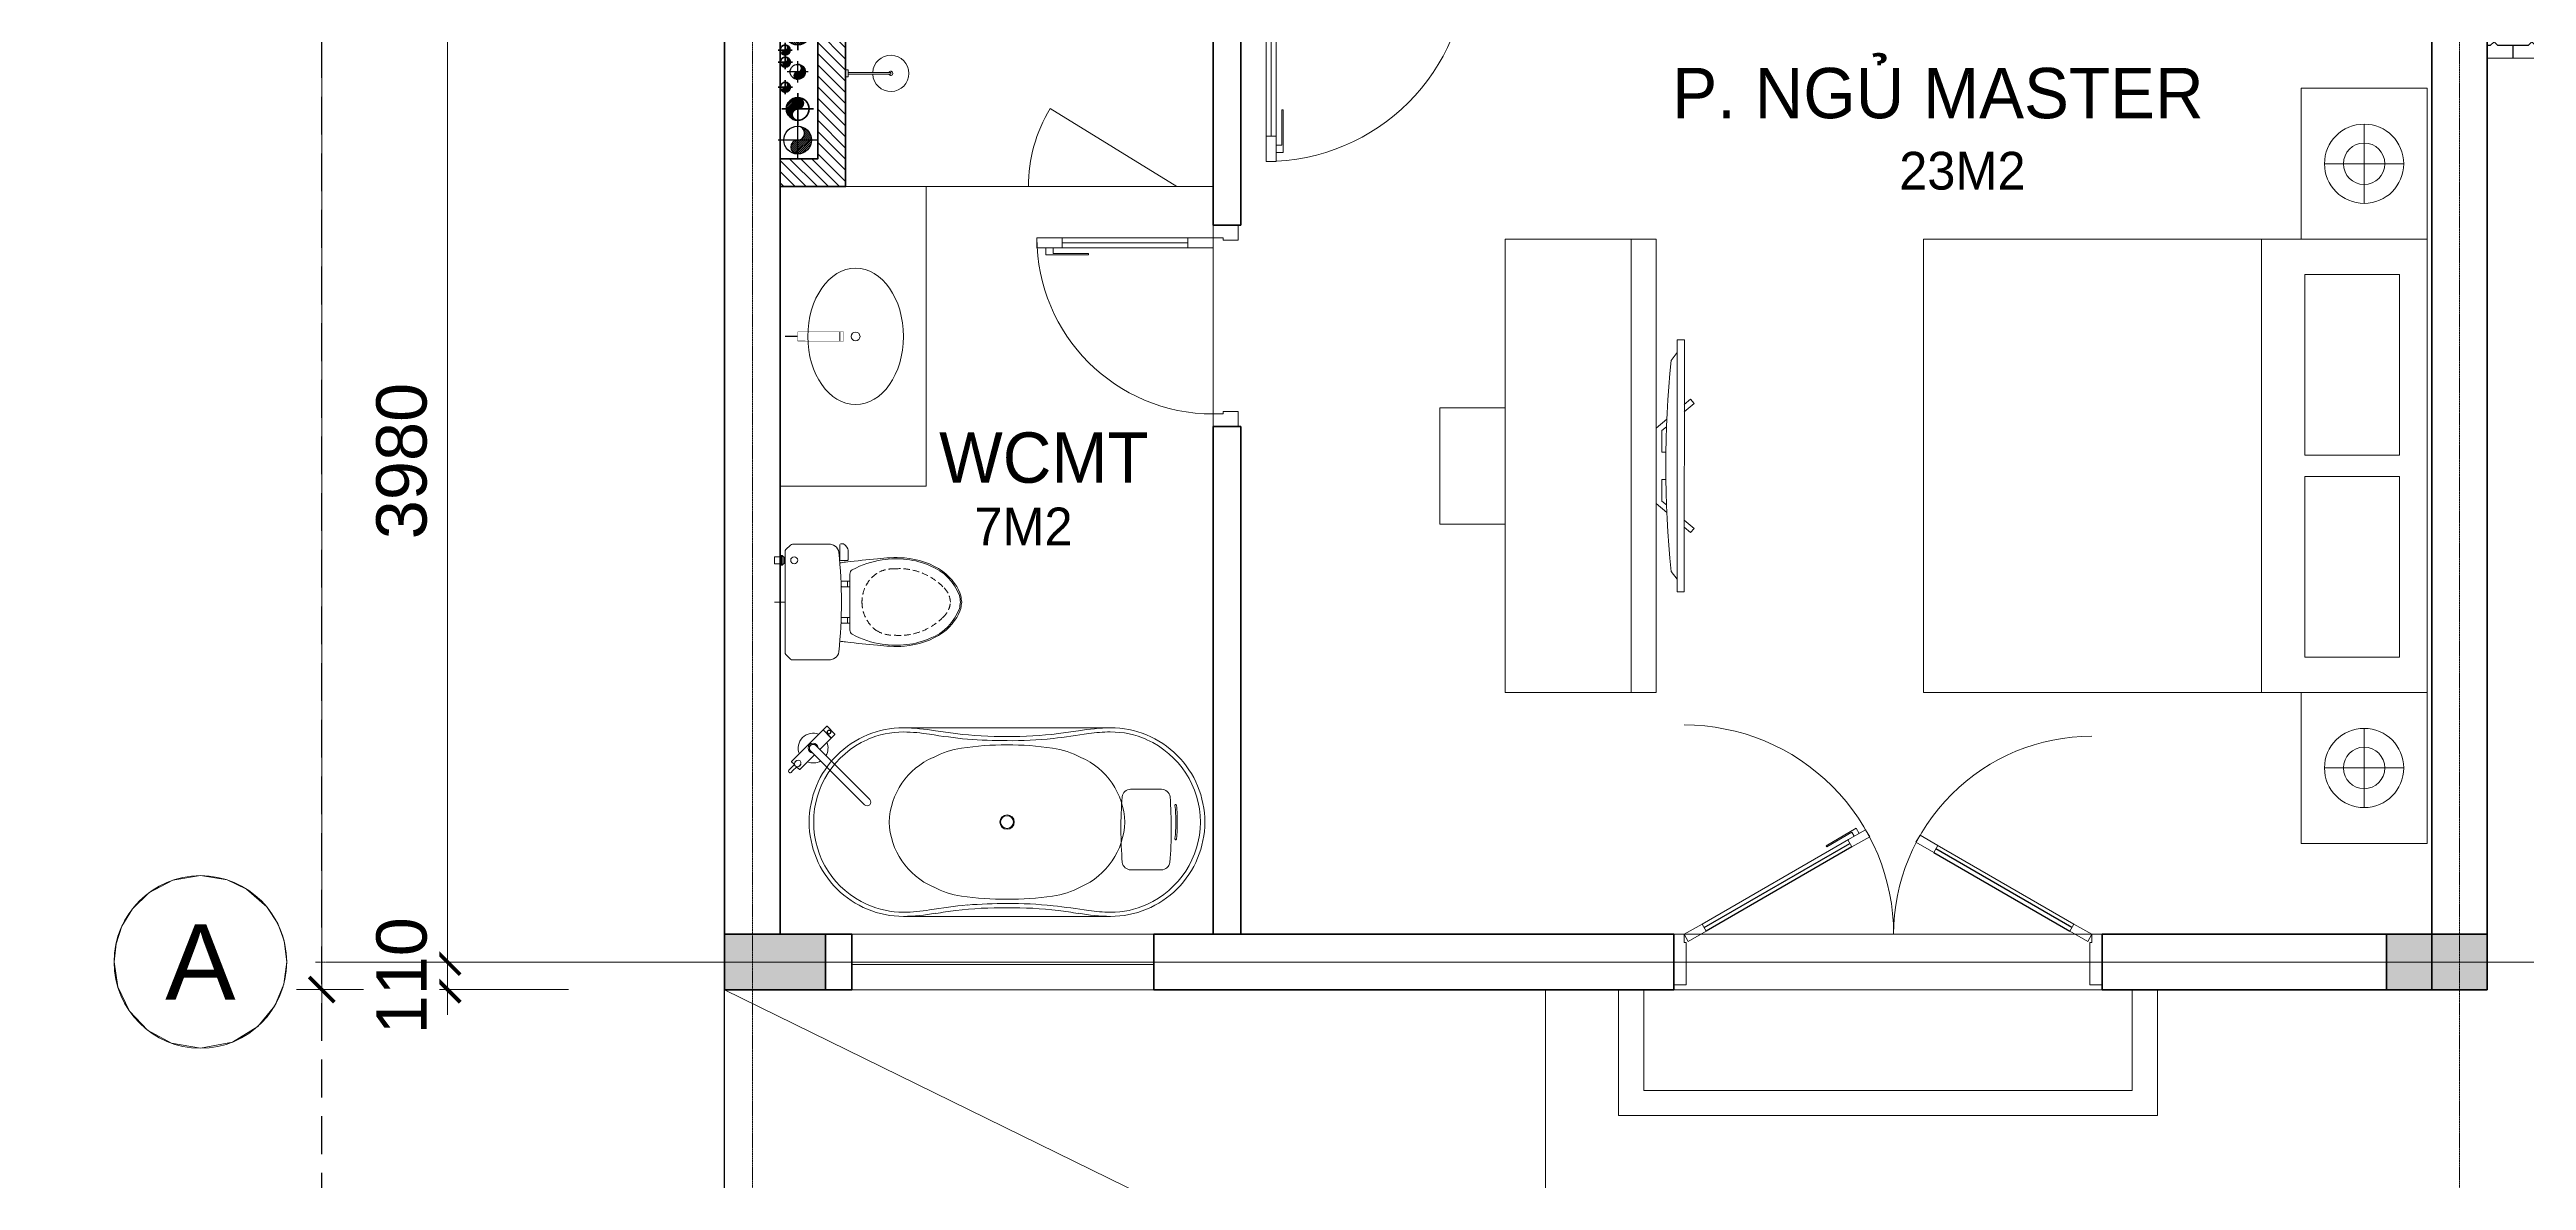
# Model space of a CAD drawing. Header units: millimetres. Extents: x -127141 to 682685, y -1234500 to 49778.
# Drawn here: x 268016 to 277853, y -103208 to -98715 of the extents above; entities that cross this region are included whole.
import ezdxf
from ezdxf.enums import TextEntityAlignment as Align

# ---------------------------------------------------------------- set-up
doc = ezdxf.new("R2010")
doc.units = ezdxf.units.MM
doc.header["$MEASUREMENT"] = 0
doc.set_wipeout_variables(frame=1)
for name, pattern in [('$AUDIT_BAD_LTYPE2', [0]), ('CENTER2', [1.125, 0.75, -0.125, 0.125, -0.125]), ('CONTINOUS', [0]), ('DASHDOT', [1, 0.5, -0.25, 0, -0.25]), ('DIVIDEX22', [1.25, 0.625, -0.25, 0, -0.125, 0, -0.25]), ('HIDDEN', [0.75, 0.5, -0.25]), ('PHANTOM2', [1.25, 0.625, -0.125, 0.125, -0.125, 0.125, -0.125]), ('PHANTOM3', [1.5, 0.625, -0.125, 0.125, -0.125, 0.125, -0.125, 0.125, -0.125]), ('xref-thap C (mb tang 32-2)$0$HIDDEN', [0.375, 0.25, -0.125])]:
    doc.linetypes.add(name, pattern=pattern)
for name, color, linetype, lineweight in [('-DOOR', 137, 'Continuous', 9), ('-FURNITURE', 46, 'Continuous', 9), ('-LINE1', 7, 'Continuous', 18), ('-LINE2', 252, 'Continuous', 9), ('-WALL', 4, 'Continuous', 35), ('A-COT VACH', 2, 'Continuous', 35), ('A-DIM', 251, 'Continuous', 15), ('A-HATCH', 251, 'Continuous', 5), ('A-KY HIEU', 34, 'Continuous', 20), ('A-NET THAY', 125, 'Continuous', 18), ('A-TRUC', 251, 'DASHDOT', 5), ('A-TUONG', 7, 'Continuous', 35), ('N1.1-CN', 4, 'CONTINOUS', 35), ('N1.3-TN', 6, 'CENTER2', 35), ('N1.4-TP', 4, 'PHANTOM2', 35), ('N1.5-TH', 2, 'PHANTOM3', 30), ('N1.6-NM', 3, 'DIVIDEX22', 30), ('N4--1-OTHER1', 143, 'CONTINOUS', 15), ('N4-OTHER1', 143, 'CONTINOUS', 15), ('TEXT25', 2, 'Continuous', 13)]:
    doc.layers.add(name, color=color, linetype=linetype, lineweight=lineweight)
doc.layers.add('13. NET HATCH', color=251, linetype='Continuous')
doc.layers.add('APOLIC', color=7, linetype='Continuous')
doc.layers.add('LUOI GIONG', color=160, linetype='Continuous', plot=False)
doc.styles.add('A1-arial', font='arial.ttf', dxfattribs={"width": 0.8})
doc.styles.get("Standard").update_dxf_attribs({"font": 'arial.ttf'})
doc.styles.add('SVN_AVO_thuong', font='')
doc.styles.add('T1', font='', dxfattribs={"height": 200})
doc.styles.get('SVN_AVO_thuong').set_extended_font_data('SVN-Avo')
doc.styles.get('T1').set_extended_font_data('VNgeometric Light')
doc.dimstyles.new('DIM_LAYOUT A2-A3', dxfattribs={"dimscale": 0, "dimtxt": 2, "dimasz": 1, "dimexe": 1, "dimexo": 0, "dimgap": 0.8, "dimtad": 1, "dimdec": 0, "dimlfac": -1, "dimzin": 0, "dimdsep": 46, "dimtxsty": 'Standard', "dimblk": 'ARCHTICK', "dimcen": 1, "dimdle": 1, "dimclrd": 256, "dimclre": 256, "dimclrt": 7, "dimadec": 0, "dimazin": 0, "dimtfac": 1, "dimtdec": 0, "dimtix": 1, "dimtofl": 0, "dimtmove": 2, "dimatfit": 3, "dimldrblk": 'ARCHTICK', "dimfxl": 1, "dimtfill": 1, "dimtolj": 1, "dimtzin": 0, "dimarcsym": 0})

# ---------------------------------------------------------------- blocks, each defined once
blk = doc.blocks.new('A$C8a974c9c')
for p, q in [((1750.1, 2957.4), (1750.1, 2642.6)), ((1592.7, 2800), (1907.5, 2800)), ((1343, 2500), (1343, 700)), ((1750.1, 242.6), (1750.1, 557.4)), ((1592.7, 400), (1907.5, 400))]:
    blk.add_line(p, q)
for points in [[(2000, 3100), (1500.2, 3100), (1500.2, 2500), (2000, 2500)], [(1891, 2360), (1514.5, 2360), (1514.5, 1642.5), (1891, 1642.5)], [(1891, 840), (1514.5, 840), (1514.5, 1557.5), (1891, 1557.5)], [(2000, 100), (1500.2, 100), (1500.2, 700), (2000, 700)]]:
    blk.add_lwpolyline(points, close=True)
blk.add_lwpolyline([(2000, 2500), (0, 2500), (0, 700), (2000, 700), (2000, 2500)])
for centre, radius in [((1750.1, 2800), 157.4), ((1750.1, 2800), 82.4), ((1750.1, 400), 157.4), ((1750.1, 400), 82.4)]:
    blk.add_circle(centre, radius)
blk = doc.blocks.new('*U67')
at = {"linetype": '$AUDIT_BAD_LTYPE2'}
for p, q in [((70, 100), (70, 700)), ((90, 700), (90, 100))]:
    blk.add_line(p, q, dxfattribs=at)
for points in [[(50, 700), (90, 700), (90, 800), (50, 800), (50, 700)], [(50, 702.9), (50, 100)], [(50, 100), (90, 100), (90, 0), (50, 0), (50, 100)]]:
    blk.add_lwpolyline(points)
for points in [[(118.3, 594.5), (118.3, 764.1), (90, 764.1), (90, 735.9), (112.6, 735.9), (112.6, 594.5)], [(0, 0), (50, 0), (50, -40), (60, -40), (60, -100), (0, -100)], [(900, 0), (850, 0), (850, -40), (840, -40), (840, -100), (900, -100)]]:
    blk.add_lwpolyline(points, close=True)
at = {"linetype": '$AUDIT_BAD_LTYPE2', "ltscale": 0.3}
blk.add_arc((50, 0), 800, 0, 90, dxfattribs=at)
blk = doc.blocks.new('A$C52EE6B0C')
for p, q in [((-16.37, 13.77), (15.9, 13.77)), ((-16.37, -15.76), (15.93, -15.76))]:
    blk.add_line(p, q)
for radius in [1.13, 0.996]:
    blk.add_circle((-0.24, -1), radius)
for centre, radius, start, end in [((-16.41, -1), 14.76, 90, 180.006), ((-16.38, -0.98), 14.09, 114.0143, 180.0588), ((-16.42, -0.89), 13.99, 89.8926, 114.0143), ((-17.29, -21.21), 34.98, 80.3254, 88.5595), ((-16.98, -16.37), 29.48, 80.9553, 88.8517), ((3.03, 107.78), 96.28, 260.8064, 264.3565), ((9.14, 147.9), 136.17, 261.3218, 262.6566), ((-1.06, 71.28), 58.88, 262.9723, 270.8035), ((-0.65, 82.84), 71.1, 265.3361, 270.3355), ((0.59, 71.28), 58.88, 269.1965, 277.0277), ((0.3, 78.21), 66.47, 269.5363, 275.751), ((-17.53, 211.73), 201.15, 276.9922, 278.5968), ((-9.61, 147.9), 136.17, 277.3434, 278.6782), ((16.81, -21.21), 34.98, 91.4405, 99.6746), ((16.16, -11.31), 24.42, 90.5716, 98.5262), ((16.05, -0.38), 13.48, 65.524, 90.5716), ((15.93, -1), 14.76, 359.994, 90), ((15.73, -1.1), 14.27, 0.4019, 65.524), ((-7.23, -1.36), 11.43, 113.3669, 178.172), ((-5.32, -3.05), 13.78, 98.5198, 117.8513), ((-0.48, -35.37), 46.45, 89.6984, 98.5198), ((0.01, -35.37), 46.45, 81.4802, 90.3016), ((4.85, -3.05), 13.78, 62.1487, 81.4802), ((6.75, -1.36), 11.43, 1.828, 66.6331), ((26.29, 1.61), 0.268, 160.8079, 185.6776), ((0.73, -0.93), 25.42, 359.8448, 5.6776), ((26.15, 1.66), 0.116, 123.4741, 160.8079), ((26.12, 1.7), 0.0687, 85.7912, 123.4741), ((26.12, 1.67), 0.102, 39.0943, 85.7912), ((26, 1.56), 0.258, 4.9413, 41.0024), ((1.49, -0.94), 24.9, 359.8607, 5.8154), ((-16.41, -1), 14.76, 179.994, 270), ((-16.38, -1.01), 14.09, 179.9411, 245.9857), ((-7.23, -0.63), 11.43, 181.828, 246.6331), ((6.75, -0.63), 11.43, 293.3669, 358.172), ((15.93, -1), 14.76, 270, 0.006), ((15.73, -0.9), 14.27, 294.476, 359.5981), ((0.73, -1.07), 25.42, 354.3224, 0.1552), ((26.29, -3.61), 0.268, 174.3224, 199.1921), ((26.15, -3.66), 0.116, 199.1921, 236.5259), ((26.12, -3.7), 0.0687, 236.5259, 274.2088), ((26.12, -3.66), 0.102, 274.2088, 320.9057), ((26, -3.56), 0.258, 318.9976, 355.0587), ((1.49, -1.06), 24.9, 354.1846, 0.1393), ((-5.32, 1.06), 13.78, 242.1487, 261.4802), ((4.85, 1.06), 13.78, 278.5198, 297.8513), ((-16.42, -1.11), 13.99, 245.9857, 270.1074), ((-17.29, 19.21), 34.98, 271.4405, 279.6746), ((-16.98, 14.38), 29.48, 271.1483, 279.0447), ((3.03, -109.78), 96.28, 95.6435, 99.1936), ((9.14, -149.89), 136.17, 97.3434, 98.6782), ((-1.06, -73.27), 58.88, 89.1965, 97.0277), ((-0.48, 33.38), 46.45, 261.4802, 270.3016), ((-0.65, -84.84), 71.1, 89.6645, 94.6639), ((0.01, 33.38), 46.45, 269.6984, 278.5198), ((0.3, -80.2), 66.47, 84.249, 90.4637), ((0.59, -73.27), 58.88, 82.9723, 90.8035), ((-17.53, -213.72), 201.15, 81.4032, 83.0078), ((-9.61, -149.89), 136.17, 81.3218, 82.6566), ((16.81, 19.21), 34.98, 260.3254, 268.5595), ((16.16, 9.32), 24.42, 261.4738, 269.4284), ((16.05, -1.62), 13.48, 269.4284, 294.476)]:
    blk.add_arc(centre, radius, start, end)
at = {"layer": 'Defpoints'}
for tag, p in [('MODELNUMBER', (-0.24, -0.98)), ('TRADENAME', (-0.24, -0.99)), ('PRODUCT', (-0.24, -0.99)), ('MATERIAL', (-0.24, -0.99))]:
    blk.add_attdef(tag, p, '', height=0.000938, dxfattribs=at)
blk = doc.blocks.new('A$C4D835AF5')
at = {"layer": '-FURNITURE', "ltscale": 8}
for p, q in [((-3.94, 0.33), (-3.94, 0.87)), ((-3.86, 0.31), (-3.92, 0.31)), ((3.15, 0.91), (-3.9, 0.91)), ((-3.55, 0.46), (-3.55, 0.49)), ((-3.34, 0.49), (-3.34, 0.46)), ((-0.59, 0), (-0.59, -12.09)), ((0.59, 0), (0.59, -12.09)), ((3.15, -0.91), (3.15, 0.91)), ((3.17, 0.9), (3.15, 0.9)), ((3.17, -0.9), (3.17, 0.9)), ((3.19, 0.91), (3.98, 0.91)), ((4, -0.89), (4, 0.89)), ((-3.94, -0.87), (-3.94, -0.33)), ((-3.86, -0.31), (-3.92, -0.31)), ((-0.59, -0.91), (-3.9, -0.91)), ((-3.7, -0.45), (-3.7, -0.42)), ((-3.63, -0.46), (-3.62, -0.45)), ((-3.59, -0.47), (-3.59, -0.46)), ((-3.52, -0.47), (-3.52, -0.47)), ((-3.48, -0.49), (-3.49, -0.47)), ((-3.41, -0.49), (-3.4, -0.47)), ((-3.37, -0.47), (-3.37, -0.47)), ((-3.3, -0.47), (-3.3, -0.46)), ((-3.26, -0.46), (-3.27, -0.45)), ((-3.19, -0.45), (-3.19, -0.42)), ((3.15, -0.91), (0.59, -0.91)), ((3.17, -0.9), (3.15, -0.9)), ((3.19, -0.91), (3.98, -0.91))]:
    blk.add_line(p, q, dxfattribs=at)
for radius in [0.311, 0.264]:
    blk.add_circle((3.58, 0), radius, dxfattribs=at)
for centre, radius, start, end in [((-5.16, 0), 0.25, 92.2606, 178.0931), ((-5.17, -0.01), 0.24, 175.3989, 267.6837), ((-5.41, -2528.91), 2529.16, 89.96608, 89.99458), ((-3.9, 0.87), 0.0394, 90, 180), ((-3.92, 0.33), 0.0197, 180, 270), ((-3.44, -0.18), 0.68, 90.0156, 98.8981), ((-3.45, -0.18), 0.68, 81.1019, 89.9843), ((0, 0), 2.36, 22.5403, 157.4597), ((0, 0), 0.787, 318.5904, 221.4096), ((0, 0), 0.591, 0, 180), ((3.19, 0.89), 0.0197, 90, 180), ((3.98, 0.89), 0.0197, 0, 90), ((-4.56, 275.44), 275.69, 269.8714, 270.1344), ((-3.92, -0.33), 0.0197, 90, 180), ((-3.9, -0.87), 0.0394, 180, 270), ((-3.69, -0.45), 0.0116, 184.9731, 258.0341), ((-3.65, -0.25), 0.212, 257.2816, 272.5837), ((-3.64, -0.45), 0.0113, 272.4657, 345.4476), ((-3.58, -0.47), 0.0111, 186.415, 247.4427), ((-3.54, -0.29), 0.191, 257.5175, 274.7853), ((-3.53, -0.47), 0.013, 270.8628, 343.9334), ((-3.47, -0.49), 0.0123, 192.379, 260.1423), ((-3.45, -0.3), 0.207, 262.2006, 277.9341), ((-3.42, -0.49), 0.0113, 277.3078, 350.62), ((-3.36, -0.47), 0.012, 194.1286, 259.0417), ((-3.34, -0.27), 0.209, 264.2063, 279.0284), ((-3.31, -0.47), 0.013, 269.1876, 350.2219), ((-3.25, -0.45), 0.0111, 194.1922, 261.8514), ((-3.24, -0.24), 0.225, 267.1756, 281.6728), ((-3.2, -0.45), 0.0128, 280.6032, 352.1474), ((0, 0), 2.36, 202.5403, 255.4906), ((0, 0), 2.36, 284.5093, 337.4597), ((3.19, -0.89), 0.0197, 180, 270), ((3.98, -0.89), 0.0197, 270, 0), ((0, -12.09), 0.591, 180, 0)]:
    blk.add_arc(centre, radius, start, end, dxfattribs=at)
blk.add_ellipse((-3.44, 0), major_axis=(0.555, 0), ratio=0.849194, dxfattribs=at)
for tag, p in [('MODELNUMBER', (0, 0.01)), ('TRADENAME', (0, 0.01)), ('PRODUCT', (0, 0.01)), ('MATERIAL', (0, 0))]:
    blk.add_attdef(tag, p, '', height=0.001, dxfattribs=at)
blk = doc.blocks.new('A$C06914B9D')
at = {"layer": '-FURNITURE', "ltscale": 5}
for p, q in [((294.7, -1372.9), (294.6, -1495.3)), ((614.7, -1373.7), (614.6, -1494.5))]:
    blk.add_line(p, q, dxfattribs=at)
for centre, radius, start, end in [((328.8, -1372.7), 34.2, 97.7975, 180.47864), ((449.7, -3017.3), 1683.2, 85.38531, 94.27463), ((580.5, -1373.4), 34.2, 359.55879, 82.23993), ((328.8, -1495.6), 34.2, 179.46505, 262.14619), ((449.2, 149.1), 1683.2, 265.73815, 274.62744), ((580.4, -1494.7), 34.2, 277.70376, 0.3849)]:
    blk.add_arc(centre, radius, start, end, dxfattribs=at)
at = {"layer": '-FURNITURE', "ltscale": 8}
ref = blk.add_blockref('A$C4D835AF5', (131.1, -111.8), dxfattribs=dict(at, xscale=-25.08682081009749, yscale=25.08682081009749, zscale=25.08682081009749, rotation=45.00000000000001))
ref.add_attrib('MODELNUMBER', 'K-T97328-4', (131.1, -111.6), dxfattribs={"layer": 'Defpoints', "height": 0.0251, "rotation": 225})
ref.add_attrib('TRADENAME', 'PURIST', (131.1, -111.6), dxfattribs={"layer": 'Defpoints', "height": 0.0251, "rotation": 225})
ref.add_attrib('PRODUCT', 'BATH FILLER', (131.1, -111.6), dxfattribs={"layer": 'Defpoints', "height": 0.0251, "rotation": 225})
ref.add_attrib('MATERIAL', 'PREMIUM MATERIALS', (131.1, -111.7), dxfattribs={"layer": 'Defpoints', "height": 0.0251, "rotation": 225})
at = {"layer": '-FURNITURE'}
ref = blk.add_blockref('A$C52EE6B0C', (450.3, -887.9), dxfattribs=dict(at, xscale=25.39829667096628, yscale=25.39829667096628, zscale=25.39829667096628, rotation=270))
ref.add_attrib('MODELNUMBER', 'K-1800', (450.3, -887.9), dxfattribs={"layer": 'Defpoints', "height": 0.0254, "rotation": 270})
ref.add_attrib('TRADENAME', 'ABRAZO', (450.3, -897.9), dxfattribs={"layer": 'Defpoints', "height": 0.0254, "rotation": 270})
ref.add_attrib('PRODUCT', 'BATH', (450.2, -897.9), dxfattribs={"layer": 'Defpoints', "height": 0.0254, "rotation": 270})
ref.add_attrib('MATERIAL', 'LITHOCAST', (450.2, -897.9), dxfattribs={"layer": 'Defpoints', "height": 0.0254, "rotation": 270})
blk = doc.blocks.new('shower')
for points in [[(180919.3, -32316.5), (180912.3, -32316.5), (180912.3, -32146.6), (180919.3, -32146.6)], [(180929.4, -32326.6), (180902.3, -32326.6), (180902.3, -32316.5), (180929.4, -32316.5)]]:
    blk.add_lwpolyline(points, close=True)
for radius, start, end in [(72, 272.79067, 267.20933), (8.35, 294.83554, 245.16446)]:
    blk.add_arc((180915.8, -32146.6), radius, start, end)
blk = doc.blocks.new('A$C18091ED7')
for p, q in [((0, -42.1), (0, 0)), ((146.1, -26.6), (179.2, -26.6)), ((146.1, -26.6), (146.1, -30.2)), ((146.1, -30.2), (165.8, -30.2)), ((153.1, -36.8), (146.1, -30.2)), ((152.3, 0), (152.3, -26.6)), ((152.3, 0), (179.2, 0)), ((153.1, -36.8), (165.8, -36.8)), ((153.1, -39.7), (153.1, -36.8)), ((153.1, -39.7), (178.4, -39.7)), ((153.1, -39.7), (178.4, -39.7)), ((153.1, -39.7), (153.1, -42.1)), ((185.4, -30.2), (165.8, -30.2)), ((178.4, -36.8), (165.8, -36.8)), ((185.4, -30.2), (178.4, -36.8)), ((178.4, -36.8), (178.4, -39.7)), ((178.4, -39.7), (178.4, -42.1)), ((179.2, 0), (179.2, -26.6)), ((179.2, -26.6), (185.4, -26.6)), ((185.4, -26.6), (185.4, -30.2)), ((-83.3, -267.4), (-83.3, -300)), ((-83.3, -278.5), (-83.3, -287.6)), ((-60.9, -290), (-83.3, -290)), ((-62.9, -265.4), (-81.3, -265.4)), ((-60.9, -267.4), (-60.9, -300)), ((60.9, -267.4), (60.9, -300)), ((60.9, -290), (83.3, -290)), ((62.9, -265.4), (81.3, -265.4)), ((83.3, -267.4), (83.3, -300)), ((83.3, -278.5), (83.3, -287.6)), ((165.4, -262), (165.4, -289.7)), ((167.9, -259.5), (228.1, -259.5)), ((167.9, -292.2), (206.7, -292.2)), ((230.6, -274.3), (230.6, -262))]:
    blk.add_line(p, q)
for points in [[(230, -218.5, -0.137407), (225.5, -234.6), (221.8, -240.7, -0.236081), (198.3, -255.5, -0.051961), (-198.3, -255.5, -0.236081), (-221.8, -240.7), (-225.5, -234.6, -0.137407), (-230, -218.5), (-230, -72, -0.198912), (-226.4, -63.2), (-208.9, -45.8, -0.198912), (-200.1, -42.1), (0, -42.1), (200.1, -42.1, -0.198912), (208.9, -45.8), (226.4, -63.2, -0.198912), (230, -72)], [(144.1, -619, -0.212405), (26.3, -734.5, -0.027685), (-0.6, -738.6, -0.022279), (-26.3, -734.5, -0.212405), (-144.1, -619, -0.142796), (-167.2, -428, -0.093005), (-127.9, -309.1, -0.256439), (-111.2, -300), (0, -300), (111.2, -300, -0.256439), (127.9, -309.1, -0.093005), (167.2, -428, -0.142796)]]:
    blk.add_lwpolyline(points, format="xyb", close=True)
at = {"linetype": 'xref-thap C (mb tang 32-2)$0$HIDDEN', "ltscale": 100}
blk.add_lwpolyline([(61, -669, -0.199031), (0, -698.8, -0.199031), (-61, -669, -0.218924), (-131.9, -478.3, -0.153791), (-112.5, -404, -0.236701), (0, -347.6, -0.236701), (112.5, -404, -0.153791), (131.9, -478.3, -0.218924)], format="xyb", close=True, dxfattribs=at)
blk.add_circle((165.8, -78.4), 13.9)
for centre, radius, start, end in [((-81.3, -267.4), 1.98, 90, 180), ((-62.9, -267.4), 1.98, 0, 90), ((62.9, -267.4), 1.98, 90, 180), ((81.3, -267.4), 1.98, 0, 90), ((167.9, -262), 2.47, 90, 180), ((167.9, -289.7), 2.47, 180, 270), ((206.7, -276.7), 15.5, 270, 306.46585), ((168.4, -224.8), 80.1, 306.46585, 320.31229), ((228.1, -274.3), 2.47, 320.31229, 0)]:
    blk.add_arc(centre, radius, start, end)
for points in [[(-155.6, -259.5), (-156.6, -267.3), (-164.3, -328.4), (-169.2, -385.1), (-183.7, -527.8), (-135.6, -679.1), (-50.3, -735.2), (-19.7, -741.1), (0, -743.7)], [(155.6, -259.5), (156.6, -267.3), (164.3, -328.4), (169.2, -385.1), (183.7, -527.8), (135.6, -679.1), (50.3, -735.2), (19.7, -741.1), (0, -743.7)]]:
    blk.add_open_spline(points, degree=3, knots=[130.613938, 130.613938, 130.613938, 130.613938, 152.852109, 311.129351, 417.703951, 561.383393, 697.692632, 710.812262, 710.812262, 710.812262, 710.812262])
blk = doc.blocks.new('*U122')
at = {"linetype": '$AUDIT_BAD_LTYPE2'}
for p, q in [((70, 100), (70, 600)), ((90, 600), (90, 100))]:
    blk.add_line(p, q, dxfattribs=at)
for points in [[(50, 600), (90, 600), (90, 700), (50, 700), (50, 600)], [(50, 602.9), (50, 100)], [(50, 100), (90, 100), (90, 0), (50, 0), (50, 100)]]:
    blk.add_lwpolyline(points)
for points in [[(118.3, 494.5), (118.3, 664.1), (90, 664.1), (90, 635.9), (112.6, 635.9), (112.6, 494.5)], [(0, 0), (50, 0), (50, -40), (60, -40), (60, -100), (0, -100)], [(800, 0), (750, 0), (750, -40), (740, -40), (740, -100), (800, -100)]]:
    blk.add_lwpolyline(points, close=True)
at = {"linetype": '$AUDIT_BAD_LTYPE2', "ltscale": 0.3}
blk.add_arc((50, 0), 700, 0, 90, dxfattribs=at)
blk = doc.blocks.new('XR.MB.LM123$0$tvi 1')
blk.add_lwpolyline([(28.5, 0), (28.5, -1000), (0, -1000), (0, 0)], close=True)
for points in [[(28.5, -50.3), (52.4, -80.9)], [(-24.1, -235.6), (-39.1, -251.8)], [(0, -284.8), (-39.1, -251.8)], [(0, -256), (-24.1, -235.6)], [(69.7, -315.1), (111.2, -350.3), (111.2, -649.7), (69.7, -684.9)], [(89.1, -445.7), (89.1, -360), (70.9, -344.6)], [(89.1, -445.7), (73.5, -445.7)], [(89.1, -554.3), (89.1, -640), (70.9, -655.4)], [(89.1, -554.3), (73.5, -554.3)], [(0, -715.2), (-39.1, -748.2)], [(-24.1, -764.4), (-39.1, -748.2)], [(0, -744), (-24.1, -764.4)], [(28.5, -949.7), (52.4, -919.1)]]:
    blk.add_lwpolyline(points)
blk.add_arc((-4025.2, -500), 4099, 354.13109, 5.86891)
blk = doc.blocks.new('A$C4D045CFB')
at = {"layer": '13. NET HATCH'}
h = blk.add_hatch(dxfattribs=at)
h.set_pattern_fill('MAIGO-12', color=256, scale=300, angle=180)
h.set_pattern_definition([(180, (-90, 1e-14), (-75, -150), [120, -30, 120, -30]), (270, (-75, -15), (75, -150), [135, -165]), (225, (-60, 7e-15), (-75, -150), [21.2132, -403.051]), (315, (-90, 1e-14), (75, -150), [21.2132, -403.051])])
h.paths.add_polyline_path([(1300, 6100.5), (1300, 5215.3), (1300, 5229.6), (1300, 4500), (0, 6100.5)])
h = blk.add_hatch(dxfattribs=at)
h.set_pattern_fill('MAIGO-12', color=256, scale=300, angle=270)
h.set_pattern_definition([(270, (-2e-14, -90), (150, -75), [120, -30, 120, -30]), (0, (15, -75), (150, 75), [135, -165]), (315, (-1e-14, -60), (150, -75), [21.2132, -403.051]), (45, (-2e-14, -90), (150, 75), [21.2132, -403.051])])
h.paths.add_polyline_path([(0, 6100.5), (1300, 4500), (1300, 1300), (0, 0)])
h = blk.add_hatch(dxfattribs=at)
h.set_pattern_fill('MAIGO-12', color=256, scale=300)
h.set_pattern_definition([(0, (90, 0), (75, 150), [120, -30, 120, -30]), (90, (75, 15), (-75, 150), [135, -165]), (45, (60, 0), (75, 150), [21.213, -403.051]), (135, (90, 0), (-75, 150), [21.213, -403.051])])
h.paths.add_polyline_path([(1300, 1300), (1300, 0), (0, 0)])
at = {"layer": '-LINE1'}
for p, q in [((0, 0), (0, 6100.5)), ((0, 6100.5), (1300, 6100.5)), ((0, 6100.5), (1300, 4500)), ((0, 0), (1300, 1300)), ((1300, 0), (0, 0))]:
    blk.add_line(p, q, dxfattribs=at)
at = {"layer": 'Defpoints', "linetype": 'HIDDEN', "ltscale": 5}
blk.add_lwpolyline([(1300, 300), (300, 300), (300, 5800.5), (1300, 5800.5)], close=True, dxfattribs=at)
blk = doc.blocks.new('*U1282')
at = {"ltscale": 0.3}
for points in [[(1073, 0, 0.414214), (50, 1023, 0.414214)], [(1073, 0, -0.414214), (2041, 968, -0.414214)]]:
    blk.add_lwpolyline(points, format="xyb", dxfattribs=at)
for points in [[(744, 433), (890, 518), (905, 493), (880, 479), (869, 499), (746, 428)], [(0, 0), (50, 0), (50, -40), (60, -40), (60, -246), (0, -246)], [(2091, 0), (2041, 0), (2041, -40), (2031, -40), (2031, -246), (2091, -246)]]:
    blk.add_lwpolyline(points, close=True)
for points in [[(849, 461), (869, 427), (956, 477), (936, 511), (849, 461)], [(1289, 434), (1269, 400), (1182, 450), (1202, 484), (1289, 434)], [(852, 463), (137, 50)], [(1286, 436), (1954, 50)], [(137, 50), (157, 15), (70, -35), (50, 0), (137, 50)], [(1954, 50), (1934, 15), (2021, -35), (2041, 0), (1954, 50)]]:
    blk.add_lwpolyline(points)
at = {"layer": 'APOLIC', "linetype": '$AUDIT_BAD_LTYPE2'}
for p, q in [((147, 33), (859, 444)), ((869, 427), (157, 15)), ((1269, 400), (1934, 15)), ((1944, 33), (1279, 417))]:
    blk.add_line(p, q, dxfattribs=at)
blk = doc.blocks.new('_ArchTick')
at = {"color": 0, "linetype": 'ByBlock', "const_width": 0.15}
blk.add_lwpolyline([(-0.5, -0.5), (0.5, 0.5)], dxfattribs=at)
blk = doc.blocks.new('*D1951')
at = {"layer": 'A-DIM', "lineweight": -2, "transparency": 16777216}
for p, q in [((-1100, -12940), (-1100, -8760)), ((-595.7, -8860), (-1200, -8860)), ((-619.7, -12840), (-1200, -12840))]:
    blk.add_line(p, q, dxfattribs=at)
at = {"layer": 'Defpoints', "color": 0, "transparency": 16777216}
for p in [(-1100, -8860), (-595.7, -8860, 0), (-619.7, -12840, 0)]:
    blk.add_point(p, dxfattribs=at)
at = {"layer": 'A-DIM', "lineweight": -2, "transparency": 16777216, "xscale": 100, "yscale": 100, "zscale": 100}
for p, rotation in [((-1100, -8860), 90), ((-1100, -12840), 270)]:
    blk.add_blockref('_ArchTick', p, dxfattribs=dict(at, rotation=rotation))
at = {"layer": 'A-DIM', "color": 7, "transparency": 16777216, "insert": (-1282.2, -10850), "char_height": 200, "attachment_point": 5, "rotation": 90, "bg_fill": 3, "box_fill_scale": 1.25, "bg_fill_color": 256, "bg_fill_true_color": 13158600, "bg_fill_transparency": 0}
blk.add_mtext('\\A1;3980', dxfattribs=at)
blk = doc.blocks.new('*D1958')
at = {"layer": 'A-DIM', "lineweight": -2, "transparency": 16777216}
for p, q in [((-1600, 100), (-1600, -13049.8)), ((-619.7, 0), (-1700, 0)), ((-619.7, -12949.8), (-1700, -12949.8))]:
    blk.add_line(p, q, dxfattribs=at)
at = {"layer": 'Defpoints', "color": 0, "transparency": 16777216}
for p in [(-619.7, 0), (-1600, -12949.8), (-619.7, -12949.8, 0)]:
    blk.add_point(p, dxfattribs=at)
at = {"layer": 'A-DIM', "lineweight": -2, "transparency": 16777216, "xscale": 100, "yscale": 100, "zscale": 100}
for p, rotation in [((-1600, 0), 90), ((-1600, -12949.8), 270)]:
    blk.add_blockref('_ArchTick', p, dxfattribs=dict(at, rotation=rotation))
at = {"layer": 'A-DIM', "color": 7, "transparency": 16777216, "insert": (-1792.3, -6975.1), "char_height": 200, "attachment_point": 5, "rotation": 90, "bg_fill": 3, "box_fill_scale": 1.25, "bg_fill_color": 256, "bg_fill_true_color": 13158600, "bg_fill_transparency": 0}
blk.add_mtext('\\A1;12950', dxfattribs=at)
blk = doc.blocks.new('*D1959')
at = {"layer": 'A-DIM', "lineweight": -2, "transparency": 16777216}
for p, q in [((-1100, -12840), (-1100, -12740)), ((-619.7, -12840), (-1200, -12840)), ((-619.7, -12949.8), (-1200, -12949.8)), ((-1100, -12949.8), (-1100, -13049.8))]:
    blk.add_line(p, q, dxfattribs=at)
at = {"layer": 'Defpoints', "color": 0, "transparency": 16777216}
for p in [(-619.7, -12840), (-619.7, -12949.8)]:
    blk.add_point(p, dxfattribs=at)
at = {"layer": 'A-DIM', "lineweight": -2, "transparency": 16777216, "xscale": 100, "yscale": 100, "zscale": 100}
for p, rotation in [((-1100, -12840), 270), ((-1100, -12949.8), 90)]:
    blk.add_blockref('_ArchTick', p, dxfattribs=dict(at, rotation=rotation))
at = {"layer": 'A-DIM', "color": 7, "transparency": 16777216, "insert": (-1282.1, -12894.9), "char_height": 200, "attachment_point": 5, "rotation": 90, "bg_fill": 3, "box_fill_scale": 1.25, "bg_fill_color": 256, "bg_fill_true_color": 13158600, "bg_fill_transparency": 0}
blk.add_mtext('\\A1;110', dxfattribs=at)
at = {"layer": 'Defpoints', "color": 0, "transparency": 16777216}
blk.add_point((-1100, -12949.8), dxfattribs=at)
blk = doc.blocks.new('Tag - Metric')
blk.add_lwpolyline([(0, 3.443), (-1.104, 3.261), (-2.059, 2.759), (-2.71, 2.124), (-3.133, 1.427), (-3.365, 0.727), (-3.443, 0), (-3.298, -0.988), (-2.832, -1.958), (-2.112, -2.719), (-1.155, -3.243), (0, -3.443), (1.284, -3.195), (2.286, -2.575), (2.964, -1.751), (3.329, -0.88), (3.443, 0), (3.338, 0.844), (3.082, 1.534), (2.652, 2.196), (1.843, 2.908), (1.07, 3.272), (0, 3.443)], close=True)
blk.add_circle((0, 0), 3.443)
at = {"style": 'A1-arial', "flags": 8}
blk.add_attdef('1', text='', height=3, dxfattribs=at).set_placement((0, 0), align=Align.MIDDLE_CENTER)
blk = doc.blocks.new('N-ONGDUNG')
at = {"layer": 'N4-OTHER1', "ltscale": 10}
h = blk.add_hatch(dxfattribs=at)
h.set_pattern_fill('ANSI31', color=256, scale=36, angle=-90, style=0)
h.set_pattern_definition([(315, (39548.85, 159241.4585), (3.18198052, 3.18198052), [])])
h.paths.add_polyline_path([(0, 45, -0.414214), (45, 0), (0, 0)])
h.paths.add_polyline_path([(-45, 0, -0.414214), (0, 45), (0, 0, 1)])
h.paths.add_polyline_path([(0, 0), (45, 0, -1)])
at = {"linetype": 'Continuous', "ltscale": 10}
for p, q in [((63, 0), (-63, 0)), ((0, 63), (0, -63))]:
    blk.add_line(p, q, dxfattribs=at)
blk.add_circle((0, 0), 45, dxfattribs=at)
for centre, start, end in [((-22.5, 0), 0, 180), ((22.5, 0), 180, 0)]:
    blk.add_arc(centre, 22.5, start, end, dxfattribs=at)
blk = doc.blocks.new('A$Cd6802540')
at = {"layer": 'A-HATCH'}
h = blk.add_hatch(dxfattribs=at)
h.set_pattern_fill('ANSI31', color=256, scale=250, angle=180)
h.set_pattern_definition([(225, (574055.09, -623188.002), (22.0970869, -22.0970869), [])])
h.paths.add_polyline_path([(900, 260), (900, 0), (0, 0), (0, 260), (110, 260), (110, 110), (900, 110)])
at = {"layer": 'A-NET THAY'}
for p, q in [((900, 260, 0), (110, 260)), ((260, 260, 0), (880, 260))]:
    blk.add_line(p, q, dxfattribs=at)
at = {"layer": 'A-TUONG', "elevation": 0}
blk.add_lwpolyline([(900, 260), (900, 260), (900, 0), (0, 0), (0, 260), (110, 260), (110, 260), (110, 110), (900, 110), (900, 260)], dxfattribs=at)
at = {"layer": 'N4--1-OTHER1', "color": 1, "elevation": 0}
blk.add_lwpolyline([(110, 110), (110, 260), (710, 260), (710, 110)], close=True, dxfattribs=at)
at = {"layer": 'N1.1-CN', "xscale": 0.4444444444444445, "yscale": 0.4444444444444445, "zscale": 0.4444444444444445, "rotation": 180}
for p in [(394.8, 239, 0), (494.5, 239, 0), (542.7, 239.4, 0)]:
    blk.add_blockref('N-ONGDUNG', p, dxfattribs=at)
at = {"layer": 'N1.3-TN'}
blk.add_blockref('N-ONGDUNG', (308.7, 189.8, 0), dxfattribs=at)
at = {"layer": 'N1.4-TP', "xscale": -1.222222222222222, "yscale": 1.222222222222222, "zscale": 1.222222222222222}
blk.add_blockref('N-ONGDUNG', (618.9, 189.8, 0), dxfattribs=at)
at = {"layer": 'N1.5-TH', "xscale": 0.6666666666666666, "yscale": 0.6666666666666666, "zscale": 0.6666666666666666, "rotation": 180}
blk.add_blockref('N-ONGDUNG', (455.8, 189.8, 0), dxfattribs=at)
at = {"layer": 'N1.6-NM', "xscale": 1.222222222222222, "yscale": 1.222222222222222, "zscale": 1.222222222222222, "rotation": 180}
blk.add_blockref('N-ONGDUNG', (184.8, 189.8, 0), dxfattribs=at)
blk = doc.blocks.new('HE COT A3.1')
at = {"layer": 'A-COT VACH'}
h = blk.add_hatch(color=251, dxfattribs=at)
h.dxf.hatch_style = 1
h.paths.add_polyline_path([(400, -12730), (0, -12730), (0, -12950), (400, -12950)])
h = blk.add_hatch(color=251, dxfattribs=at)
h.dxf.hatch_style = 1
h.paths.add_polyline_path([(6600, -12950), (7000, -12950), (7000, -12730), (6600, -12730)])
at = {"layer": 'A-COT VACH', "elevation": 0}
for points in [[(0, -12950), (400, -12950), (400, -12730), (0, -12730)], [(7000, -12950), (6600, -12950), (6600, -12730), (7000, -12730)]]:
    blk.add_lwpolyline(points, close=True, dxfattribs=at)
at = {"layer": 'A-TRUC', "ltscale": 3, "elevation": 0}
for points in [[(110, 2713.5), (110, -18216.5)], [(6890, 2713.5), (6890, -18216.5)]]:
    blk.add_lwpolyline(points, dxfattribs=at)
at = {"layer": 'A-KY HIEU'}
ref = blk.add_blockref('Tag - Metric', (-2082, -12839.7, 0), dxfattribs=dict(at, xscale=99.58625416537795, yscale=99.58625416537795, zscale=99.58625416537795))
ref.add_attrib('DETAIL#', 'A', dxfattribs={"layer": '0', "height": 300, "style": 'A1-arial'}).set_placement((-2082, -12839.7, 0), align=Align.MIDDLE_CENTER)
at = {"layer": 'A-DIM'}
dim = blk.add_linear_dim(base=(-1100, -8860, 0), p1=(-619.7, -12840, 0), p2=(-595.7, -8860, 0), angle=270, dimstyle='DIM_LAYOUT A2-A3', override={"dimscale": 100}, dxfattribs=at)
dim.commit()
dim.dimension.update_dxf_attribs({"geometry": '*D1951', "text_midpoint": (-1282.2, -10850, 0)})
dim = blk.add_linear_dim(base=(-1600, -12949.8, 0), p1=(-619.7, 0, 0), p2=(-619.7, -12949.8, 0), angle=90, dimstyle='DIM_LAYOUT A2-A3', override={"dimscale": 100}, dxfattribs=at)
dim.commit()
dim.dimension.update_dxf_attribs({"geometry": '*D1958', "text_midpoint": (-1792.3, -6975.1, 0), "dimtype": 160})
dim = blk.add_linear_dim(base=(-1100, -12949.8, 0), p1=(-619.7, -12840, 0), p2=(-619.7, -12949.8, 0), angle=90, dimstyle='DIM_LAYOUT A2-A3', override={"dimscale": 100}, dxfattribs=at)
dim.commit()
dim.dimension.update_dxf_attribs({"geometry": '*D1959', "text_midpoint": (-1282.1, -12894.9, 0)})
at = {"layer": 'A-TRUC', "ltscale": 3}
for p, q in [((-1624.7, -12840, 0), (10995.9, -12840, 0)), ((-1579.2, -12840, 0), (10836.6, -12840, 0))]:
    blk.add_line(p, q, dxfattribs=at)
at = {"layer": 'Defpoints', "color": 1, "linetype": 'HIDDEN', "ltscale": 300, "elevation": 0}
blk.add_lwpolyline([(-1600, 3800), (10800, 3800), (10800, -17202.8), (-1600, -17202.8)], close=True, dxfattribs=at)

msp = doc.modelspace()

# ---------------------------------------------------------------- linework, layer by layer
at = {"layer": '-DOOR'}
msp.add_lwpolyline([(272402.5, -102450), (271202.5, -102450), (271202.5, -102230), (272402.5, -102230)], close=True, dxfattribs=at)
at = {"layer": '-DOOR', "elevation": 0}
for points in [[(276167.7, -102229.9), (274467.7, -102229.9), (274467.7, -102449.9), (276167.7, -102449.9)], [(272402.5, -102350), (271202.5, -102350)]]:
    msp.add_lwpolyline(points, dxfattribs=at)
at = {"layer": '-FURNITURE'}
for p, q in [((272637.5, -99260), (270917.5, -99260)), ((271497.6, -99260), (270917.6, -99260)), ((270917.6, -99260), (270917.6, -100450)), ((271497.6, -100450), (271497.6, -99260)), ((270917.6, -100450), (271497.6, -100450))]:
    msp.add_line(p, q, dxfattribs=at)
msp.add_lwpolyline([(272493.7, -99260), (271990, -98949.9)], dxfattribs=at)
for points in [[(273797.6, -101269.2), (274297.6, -101269.2), (274297.6, -99469.2), (273797.6, -99469.2)], [(274397.6, -101269.2), (274297.6, -101269.2), (274297.6, -99469.2), (274397.6, -99469.2)], [(273797.6, -100600.1), (273538.4, -100600.1), (273538.4, -100138.4), (273797.6, -100138.4)]]:
    msp.add_lwpolyline(points, close=True, dxfattribs=at)
at = {"layer": '-FURNITURE', "linetype": 'Continuous'}
msp.add_lwpolyline([(270987.6, -99837.5), (270987.6, -99872.5), (271169.9, -99872.6), (271169.9, -99837.6)], close=True, dxfattribs=at)
msp.add_circle((271217.6, -99855), 17.5, dxfattribs=at)
at = {"layer": '-FURNITURE'}
msp.add_arc((272503.7, -99260), 600, 148.87789, 180, dxfattribs=at)
at = {"layer": '-LINE1'}
for p, q in [((270697.5, -102450, 0), (270697.5, -104050, 0)), ((274247.7, -102949.9, 0), (274247.7, -102449.9, 0)), ((274347.7, -102849.9, 0), (274347.7, -102449.9, 0)), ((276287.7, -102449.9, 0), (276287.7, -102849.9, 0)), ((276387.7, -102449.9, 0), (276387.7, -102949.9, 0)), ((276287.7, -102849.9, 0), (274347.7, -102849.9, 0)), ((276387.7, -102949.9, 0), (274247.7, -102949.9, 0))]:
    msp.add_line(p, q, dxfattribs=at)
at = {"layer": '-LINE1', "elevation": 0}
for points in [[(270697.5, -104050), (273957.3, -104049.9), (273957.3, -102449.9)], [(273957.3, -104049.9), (270697.5, -102450)]]:
    msp.add_lwpolyline(points, dxfattribs=at)
at = {"layer": '-LINE2'}
msp.add_line((272637.5, -100213), (272637.5, -99413), dxfattribs=at)
at = {"layer": '-WALL'}
for p, q in [((277697.5, -102450, 0), (277697, -96699.8)), ((277477.5, -102450, 0), (277477.5, -97750)), ((272637.5, -98360), (272637.5, -99413)), ((272747.5, -98360), (272747.5, -99413)), ((272637.5, -99413), (272747.5, -99413)), ((272637.5, -100213), (272637.5, -102230, 0)), ((272637.5, -100213), (272747.5, -100213)), ((272747.5, -100213), (272747.5, -102230, 0)), ((274467.7, -102450, 0), (274467.7, -102229.9, 0)), ((276167.7, -102229.9, 0), (276167.7, -102450, 0)), ((272747.5, -102450, 0), (272747.5, -102450, 0))]:
    msp.add_line(p, q, dxfattribs=at)
at = {"layer": '-WALL', "elevation": 0}
for points in [[(271202.5, -102230), (271202.5, -102450)], [(272402.5, -102230), (274467.7, -102229.9)], [(272402.5, -102230), (272402.5, -102450)], [(276167.7, -102230), (277477.5, -102230)], [(272402.5, -102450), (274467.7, -102449.9)], [(276167.7, -102450), (277697.5, -102450)]]:
    msp.add_lwpolyline(points, dxfattribs=at)
at = {"layer": 'Defpoints'}
msp.add_line((271037.6, -99855), (270937.6, -99855.1), dxfattribs=at)
at = {"layer": 'LUOI GIONG'}
for points in [[(245697.5, -112500), (270697.5, -112500), (270697.5, -87500), (245697.5, -87500)], [(270697.5, -87500), (295697.5, -87500), (295697.5, -112500), (270697.5, -112500)]]:
    msp.add_lwpolyline(points, close=True, dxfattribs=at)

# ---------------------------------------------------------------- block references
at = {"layer": '-DOOR', "xscale": -1}
for name, p, rotation in [('*U67', (272797.6, -98360), 180), ('*U122', (272637.5, -99413), 90)]:
    msp.add_blockref(name, p, dxfattribs=dict(at, rotation=rotation))
at = {"layer": '-DOOR', "xscale": 0.8130081300813005, "yscale": 0.8130081300813005, "zscale": 0.8130081300813005}
msp.add_blockref('*U1282', (274467.7, -102230, 0), dxfattribs=at)
at = {"layer": '-FURNITURE', "xscale": -1, "rotation": 270}
msp.add_blockref('shower', (303504.1, -279725.9), dxfattribs=at)
at = {"layer": '-FURNITURE'}
msp.add_blockref('A$C8a974c9c', (275458.5, -101969.2), dxfattribs=at)
at = {"layer": '-FURNITURE', "extrusion": (0, 0, -1), "xscale": -1, "rotation": 180.0036897224084}
msp.add_blockref('XR.MB.LM123$0$tvi 1', (-274508.8, -100869.2), dxfattribs=at)
at = {"layer": '-FURNITURE', "rotation": 90.00365773450814}
msp.add_blockref('A$C18091ED7', (270895.3, -100910.1), dxfattribs=at)
at = {"layer": '-WALL', "xscale": -1}
msp.add_blockref('A$C4D045CFB', (278997.5, -98750), dxfattribs=at)
at = {"xscale": -1, "rotation": 90}
msp.add_blockref('A$C06914B9D', (270937.1, -101359.2), dxfattribs=at)

# ---------------------------------------------------------------- texts
at = {"layer": 'TEXT25'}
for s, height, style, p in [('P. NGỦ MASTER', 200, 'SVN_AVO_thuong', (274461.1, -98988.4)), ('23M2', 150, 'T1', (275362.3, -99271.7)), ('WCMT', 200, 'SVN_AVO_thuong', (271549.5, -100436.3)), ('7M2', 150, 'T1', (271689.1, -100684.9))]:
    msp.add_text(s, height=height, rotation=0, dxfattribs=dict(at, style=style)).set_placement(p)

# ---------------------------------------------------------------- next in the draw order: wipeouts: each hides what was drawn before it
at = {"linetype": 'Continuous'}
msp.add_wipeout([(270987.6, -99837.5), (270987.6, -99872.5), (271169.9, -99872.6), (271169.9, -99837.6)], dxfattribs=at).dxf.layer = '-FURNITURE'

# ---------------------------------------------------------------- next in the draw order: linework, layer by layer
at = {"layer": '-FURNITURE', "linetype": 'Continuous'}
msp.add_line((271154.9, -99872.6), (271154.9, -99837.6), dxfattribs=at)
msp.add_ellipse((271217.6, -99855), major_axis=(0, -271), ratio=0.701156, dxfattribs=at)
at = {"layer": '-WALL'}
for points in [[(270697.5, -89500), (270697.5, -102450), (271202.5, -102450)], [(270917.5, -98360), (270917.5, -102230), (271202.5, -102230)]]:
    msp.add_lwpolyline(points, dxfattribs=at)

# ---------------------------------------------------------------- next in the draw order: block references
at = {"layer": 'A-NET THAY'}
msp.add_blockref('HE COT A3.1', (270697.5, -89500), dxfattribs=at)

# ---------------------------------------------------------------- next in the draw order: block references
at = {"layer": 'A-DIM', "rotation": 90}
msp.add_blockref('A$Cd6802540', (271177.5, -99260, 0), dxfattribs=at)

doc.saveas('drawing.dxf')
